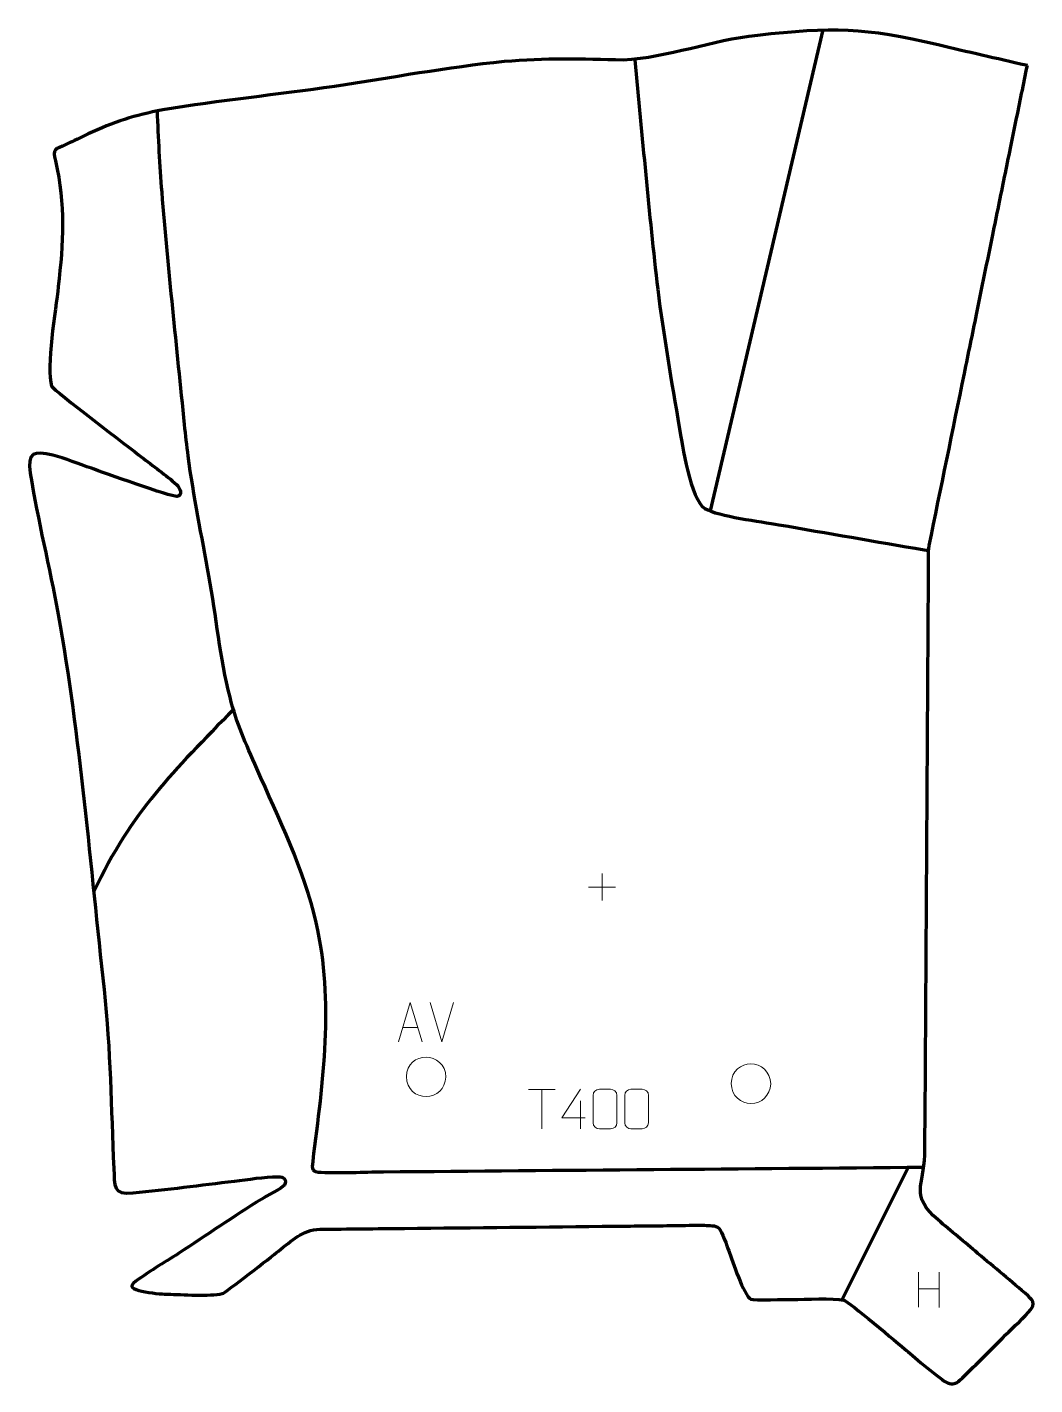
# Model space of a CAD drawing. Header units: millimetres. Extents: x 1273 to 1911, y -95 to 764.
import ezdxf

# ---------------------------------------------------------------- set-up
doc = ezdxf.new("R2010")
doc.units = ezdxf.units.MM
doc.header["$MEASUREMENT"] = 0
doc.layers.add('layer 2', color=7, linetype='Continuous')
doc.layers.add('layer 3', color=7, linetype='Continuous')

msp = doc.modelspace()

# ---------------------------------------------------------------- linework, layer by layer
at = {"layer": 'layer 2', "color": 142, "lineweight": 158}
for points in [[(1777.1469, 762.6894), (1777.1469, 762.6894), (1705.8269, 458.0978), (1705.8269, 458.0978)], [(1404.2603, 332.7409), (1366.0961, 293.3885), (1339.7142, 268.1579), (1315.74, 217.2678)], [(1831.1247, 42.5021), (1831.1247, 42.5021), (1789.356, -41.0879), (1789.356, -41.0879)]]:
    msp.add_open_spline(points, degree=3, dxfattribs=at)
for points, knots in [([(1658.0108, 743.6317), (1662.8322, 695.3019), (1666.8526, 646.6059), (1672.5784, 598.4038), (1672.5784, 598.4038), (1676.1751, 569.461), (1681.26, 539.8949), (1686.1885, 511.1119), (1686.1885, 511.1119), (1688.0159, 500.3634), (1693.3012, 465.0166), (1702.3967, 459.7123), (1702.3967, 459.7123), (1711.1385, 454.6142), (1737.7731, 451.3951), (1749.2897, 449.4011), (1749.2897, 449.4011), (1779.9307, 444.0957), (1810.572, 438.7921), (1841.2131, 433.4877), (1841.2131, 433.4877), (1841.2131, 433.4877), (1844.03, 433), (1844.03, 433)], [0, 0, 0, 0, 0.14285714, 0.14285714, 0.14285714, 0.14285714, 0.28571429, 0.28571429, 0.28571429, 0.28571429, 0.42857143, 0.42857143, 0.42857143, 0.42857143, 0.57142857, 0.57142857, 0.57142857, 0.57142857, 0.71428571, 0.71428571, 0.71428571, 0.71428571, 1, 1, 1, 1]), ([(1841.0855, 42.5878), (1727.0413, 41.6069), (1612.9971, 40.626), (1498.9529, 39.6451), (1498.9529, 39.6451), (1486.0049, 39.4794), (1472.3364, 38.8214), (1459.4728, 39.3139), (1459.4728, 39.3139), (1453.9721, 39.6242), (1453.8084, 40.9957), (1454.422, 46.6482), (1454.422, 46.6482), (1460.8276, 97.2373), (1468.0185, 147.0637), (1456.3943, 197.6266), (1456.3943, 197.6266), (1448.7842, 230.7289), (1432.5734, 264.0942), (1418.8428, 295.1591), (1418.8428, 295.1591), (1411.9738, 310.7173), (1406.0804, 323.5369), (1401.8947, 340.1841), (1401.8947, 340.1841), (1395.561, 365.3747), (1393.1187, 391.4766), (1388.5565, 417.0113), (1388.5565, 417.0113), (1383.9587, 442.3455), (1378.7976, 467.4019), (1375.404, 492.9545), (1375.404, 492.9545), (1374.5349, 499.5499), (1373.7662, 506.1428), (1373.0894, 512.7607), (1373.0894, 512.7607), (1368.2113, 561.7959), (1362.8204, 610.764), (1358.8645, 659.8881), (1358.8645, 659.8881), (1357.4915, 677.0341), (1356.6255, 694.1999), (1355.9549, 711.386)], [0, 0, 0, 0, 0.08333333, 0.08333333, 0.08333333, 0.08333333, 0.16666667, 0.16666667, 0.16666667, 0.16666667, 0.25, 0.25, 0.25, 0.25, 0.33333333, 0.33333333, 0.33333333, 0.33333333, 0.41666667, 0.41666667, 0.41666667, 0.41666667, 0.5, 0.5, 0.5, 0.5, 0.58333333, 0.58333333, 0.58333333, 0.58333333, 0.66666667, 0.66666667, 0.66666667, 0.66666667, 0.75, 0.75, 0.75, 0.75, 0.83333333, 0.83333333, 0.83333333, 0.83333333, 1, 1, 1, 1])]:
    msp.add_open_spline(points, degree=3, knots=knots, dxfattribs=at)
at = {"layer": 'layer 2', "color": 142, "lineweight": 9}
for points in [[(1637.316, 228.6306), (1637.316, 228.6306), (1637.316, 211.4778), (1637.316, 211.4778)], [(1628.7396, 220.0542), (1628.7396, 220.0542), (1645.8924, 220.0542), (1645.8924, 220.0542)], [(1535.9133, 122.0209), (1535.9133, 122.0209), (1528.5915, 146.9745), (1528.5915, 146.9745)], [(1543.2352, 146.9745), (1543.2352, 146.9745), (1535.9134, 122.0209), (1535.9134, 122.0209)], [(1511.2764, 131.2776), (1511.2764, 131.2776), (1520.7721, 131.2776), (1520.7721, 131.2776)], [(1590.7295, 92.0341), (1590.7295, 92.0341), (1607.7167, 92.0341), (1607.7167, 92.0341)], [(1599.2233, 67.1041), (1599.2233, 67.1041), (1599.2233, 92.0576), (1599.2233, 92.0576)], [(1623.6899, 84.7585), (1623.6899, 84.7585), (1623.6899, 67.0938), (1623.6899, 67.0938)], [(1837.5305, -23.6537), (1837.5305, -23.6537), (1837.5305, -45.8464), (1837.5305, -45.8464)], [(1850.6462, -23.6537), (1850.6462, -23.6537), (1850.6462, -46.004), (1850.6462, -46.004)], [(1837.548, -34.2961), (1837.548, -34.2961), (1850.6462, -34.2961), (1850.6462, -34.2961)]]:
    msp.add_open_spline(points, degree=3, dxfattribs=at)
for points, knots in [([(1508.5538, 122.0282), (1508.5538, 122.0282), (1515.9248, 146.9817), (1515.9248, 146.9817), (1515.9248, 146.9817), (1515.9248, 146.9817), (1523.4947, 122.0282), (1523.4947, 122.0282)], [0, 0, 0, 0, 0.33333333, 0.33333333, 0.33333333, 0.33333333, 1, 1, 1, 1]), ([(1513.4723, 100.063), (1513.5565, 107.9682), (1519.835, 112.5468), (1525.9723, 112.4313), (1525.9723, 112.4313), (1532.1096, 112.5468), (1538.3881, 107.7094), (1538.4723, 99.8042), (1538.4723, 99.8042), (1538.0315, 92.2693), (1532.7436, 87.4709), (1525.9723, 87.4359), (1525.9723, 87.4359), (1519.835, 87.3204), (1513.5565, 92.1578), (1513.4723, 100.063)], [0, 0, 0, 0, 0.2, 0.2, 0.2, 0.2, 0.4, 0.4, 0.4, 0.4, 0.6, 0.6, 0.6, 0.6, 1, 1, 1, 1]), ([(1719.0534, 95.7413), (1719.1376, 103.6465), (1725.4161, 108.2251), (1731.5534, 108.1096), (1731.5534, 108.1096), (1737.6907, 108.2251), (1743.9692, 103.3877), (1744.0534, 95.4825), (1744.0534, 95.4825), (1743.6126, 87.9476), (1738.3247, 83.1492), (1731.5534, 83.1142), (1731.5534, 83.1142), (1725.4161, 82.9987), (1719.1376, 87.8361), (1719.0534, 95.7413)], [0, 0, 0, 0, 0.2, 0.2, 0.2, 0.2, 0.4, 0.4, 0.4, 0.4, 0.6, 0.6, 0.6, 0.6, 1, 1, 1, 1]), ([(1626.634, 73.9974), (1626.634, 73.9974), (1611.8123, 73.9974), (1611.8123, 73.9974), (1611.8123, 73.9974), (1611.8123, 73.9974), (1623.6899, 92.0679), (1623.6899, 92.0679)], [0, 0, 0, 0, 0.33333333, 0.33333333, 0.33333333, 0.33333333, 1, 1, 1, 1]), ([(1635.6424, 92.0801), (1638.0085, 92.0801), (1640.375, 92.0801), (1642.7415, 92.0801), (1642.7415, 92.0801), (1644.722, 92.1157), (1646.748, 90.6214), (1646.7751, 88.1793), (1646.7751, 88.1793), (1646.7747, 82.4219), (1646.7747, 76.6641), (1646.7751, 70.9059), (1646.7751, 70.9059), (1646.633, 68.5783), (1644.9266, 67.096), (1642.7415, 67.0852), (1642.7415, 67.0852), (1640.3691, 67.0856), (1637.9967, 67.0856), (1635.6247, 67.0852), (1635.6247, 67.0852), (1633.6662, 66.9796), (1631.6598, 68.8675), (1631.6712, 70.8885), (1631.6712, 70.8885), (1631.6716, 76.6691), (1631.6716, 82.4494), (1631.6712, 88.2292), (1631.6712, 88.2292), (1631.6755, 90.3712), (1633.4526, 92.0937), (1635.6424, 92.0801)], [0, 0, 0, 0, 0.11111111, 0.11111111, 0.11111111, 0.11111111, 0.22222222, 0.22222222, 0.22222222, 0.22222222, 0.33333333, 0.33333333, 0.33333333, 0.33333333, 0.44444444, 0.44444444, 0.44444444, 0.44444444, 0.55555556, 0.55555556, 0.55555556, 0.55555556, 0.66666667, 0.66666667, 0.66666667, 0.66666667, 0.77777778, 0.77777778, 0.77777778, 0.77777778, 1, 1, 1, 1]), ([(1655.6424, 92.0801), (1658.0085, 92.0801), (1660.375, 92.0801), (1662.7415, 92.0801), (1662.7415, 92.0801), (1664.722, 92.1157), (1666.748, 90.6214), (1666.7751, 88.1793), (1666.7751, 88.1793), (1666.7747, 82.4219), (1666.7747, 76.6641), (1666.7751, 70.9059), (1666.7751, 70.9059), (1666.633, 68.5783), (1664.9266, 67.096), (1662.7415, 67.0852), (1662.7415, 67.0852), (1660.3691, 67.0856), (1657.9967, 67.0856), (1655.6247, 67.0852), (1655.6247, 67.0852), (1653.6662, 66.9796), (1651.6598, 68.8675), (1651.6712, 70.8885), (1651.6712, 70.8885), (1651.6716, 76.6691), (1651.6716, 82.4494), (1651.6712, 88.2292), (1651.6712, 88.2292), (1651.6755, 90.3712), (1653.4526, 92.0937), (1655.6424, 92.0801)], [0, 0, 0, 0, 0.11111111, 0.11111111, 0.11111111, 0.11111111, 0.22222222, 0.22222222, 0.22222222, 0.22222222, 0.33333333, 0.33333333, 0.33333333, 0.33333333, 0.44444444, 0.44444444, 0.44444444, 0.44444444, 0.55555556, 0.55555556, 0.55555556, 0.55555556, 0.66666667, 0.66666667, 0.66666667, 0.66666667, 0.77777778, 0.77777778, 0.77777778, 0.77777778, 1, 1, 1, 1])]:
    msp.add_open_spline(points, degree=3, knots=knots, dxfattribs=at)
at = {"layer": 'layer 3', "color": 242, "lineweight": 158}
msp.add_open_spline([(1906.4794, 739.9881), (1904.0681, 728.1833), (1901.6567, 716.3785), (1899.2454, 704.5736), (1899.2454, 704.5736), (1898.1032, 698.9819), (1896.9609, 693.3901), (1895.8187, 687.7984), (1895.8187, 687.7984), (1893.3439, 675.6829), (1890.8691, 663.5674), (1888.3943, 651.4519), (1888.3943, 651.4519), (1887.1252, 645.2389), (1885.8561, 639.0258), (1884.5869, 632.8127), (1884.5869, 632.8127), (1881.1603, 616.0375), (1877.7336, 599.2622), (1874.307, 582.4869), (1874.307, 582.4869), (1873.0379, 576.2738), (1871.7687, 570.0608), (1870.4996, 563.8477), (1870.4996, 563.8477), (1869.2305, 557.6346), (1867.9614, 551.4216), (1866.6922, 545.2085), (1866.6922, 545.2085), (1859.2716, 508.8804), (1851.6867, 472.5204), (1844.4211, 436.169), (1844.4211, 436.169), (1843.6096, 432.1087), (1843.9593, 421.8603), (1843.9296, 417.1571), (1843.9296, 417.1571), (1843.1573, 294.9012), (1842.5218, 172.6353), (1841.6147, 50.3814), (1841.6147, 50.3814), (1840.7656, 31.3207), (1832.2726, 24.5794), (1849.9623, 9.4163), (1849.9623, 9.4163), (1858.2573, 2.3061), (1866.8307, -4.6938), (1875.19, -11.7917), (1875.19, -11.7917), (1885.7584, -20.7635), (1896.4795, -29.6857), (1906.9675, -38.7337), (1906.9675, -38.7337), (1911.2212, -42.4034), (1910.904, -44.8212), (1907.1837, -49.0511), (1907.1837, -49.0511), (1902.2899, -54.4963), (1895.9649, -60.1651), (1890.6496, -65.4347), (1890.6496, -65.4347), (1881.7675, -74.2693), (1872.8688, -83.5501), (1863.7529, -92.0894), (1863.7529, -92.0894), (1861.3504, -94.3399), (1859.3035, -95.0047), (1855.8985, -93.7169), (1855.8985, -93.7169), (1852.0623, -92.266), (1834.5031, -76.974), (1830.0451, -73.2989), (1830.0451, -73.2989), (1824.863, -69.0168), (1793.2566, -42.141), (1790.4013, -41.4319), (1790.4013, -41.4319), (1783.7691, -40.0398), (1765.7197, -40.9428), (1757.7274, -40.9615), (1757.7274, -40.9615), (1754.3257, -40.9826), (1732.8204, -41.3939), (1731.5417, -40.8321), (1731.5417, -40.8321), (1726.7637, -38.0638), (1719.9383, -16.666), (1717.482, -10.0912), (1717.482, -10.0912), (1716.4096, -7.2209), (1713.2434, 2.1888), (1711.242, 4.061), (1711.242, 4.061), (1709.044, 6.1172), (1705.2371, 5.8599), (1702.2467, 5.9642), (1702.2467, 5.9642), (1695.8162, 6.1882), (1689.3039, 5.8828), (1682.8648, 5.8012), (1682.8648, 5.8012), (1676.8284, 5.7387), (1670.792, 5.6761), (1664.7556, 5.6136), (1664.7556, 5.6136), (1658.4015, 5.5478), (1652.0474, 5.482), (1645.6934, 5.4161), (1645.6934, 5.4161), (1601.2147, 4.9553), (1556.736, 4.4945), (1512.2573, 4.0338), (1512.2573, 4.0338), (1494.4665, 3.8502), (1476.674, 3.705), (1458.8837, 3.4813), (1458.8837, 3.4813), (1447.368, 3.0746), (1441.0869, -3.7767), (1432.4878, -10.3713), (1432.4878, -10.3713), (1427.819, -13.9685), (1399.341, -36.5538), (1397.0171, -37.2599), (1397.0171, -37.2599), (1389.1989, -39.106), (1371.3408, -37.798), (1362.3388, -37.6375), (1362.3388, -37.6375), (1359.9305, -37.5946), (1334.3319, -36.1704), (1340.7822, -30.6925), (1340.7822, -30.6925), (1349.0627, -23.9824), (1360.3372, -17.7147), (1369.4811, -11.7268), (1369.4811, -11.7268), (1386.7949, -0.3811), (1404.3589, 11.7286), (1421.9149, 22.5633), (1421.9149, 22.5633), (1424.308, 24.0401), (1435.4347, 29.8303), (1436.2796, 31.4364), (1436.2796, 31.4364), (1438.0497, 34.8009), (1435.7986, 36.7947), (1432.2812, 36.7583), (1432.2812, 36.7583), (1423.5242, 36.6678), (1413.4025, 35.0042), (1404.6168, 33.936), (1404.6168, 33.936), (1383.4032, 31.4645), (1361.7926, 28.5377), (1340.5905, 26.4708), (1340.5905, 26.4708), (1327.5591, 25.2005), (1328.9142, 30.8608), (1328.3484, 41.9063), (1328.3484, 41.9063), (1326.4947, 80.1021), (1326.3911, 116.9486), (1322.1344, 155.1406), (1322.1344, 155.1406), (1313.5165, 233.9355), (1307.0543, 314.6777), (1293.141, 392.6522), (1293.141, 392.6522), (1287.6872, 422.4918), (1280.2919, 452.1343), (1275.4315, 482.0269), (1275.4315, 482.0269), (1273.4998, 495.0783), (1277.5672, 496.4813), (1289.8222, 493.3965), (1289.8222, 493.3965), (1297.4122, 491.486), (1306.4331, 487.7595), (1314.1338, 485.1044), (1314.1338, 485.1044), (1321.2241, 482.6382), (1364.894, 466.7491), (1368.2525, 467.3379), (1368.2525, 467.3379), (1372.3284, 468.0526), (1370.211, 472.8381), (1368.0946, 474.8045), (1368.0946, 474.8045), (1361.542, 480.7815), (1352.88, 486.7284), (1345.7173, 492.3153), (1345.7173, 492.3153), (1338.7408, 497.7053), (1290.3603, 534.4045), (1288.9853, 537.1049), (1288.9853, 537.1049), (1285.2057, 548.5156), (1291.5993, 585.8102), (1293.1928, 599.9716), (1293.1928, 599.9716), (1296.2692, 627.8678), (1297.96, 652.0036), (1291.3779, 679.66), (1291.3779, 679.66), (1289.4752, 687.6549), (1290.8529, 686.7192), (1298.4408, 690.2332), (1298.4408, 690.2332), (1303.0122, 692.3502), (1307.5282, 694.5996), (1312.0889, 696.7463), (1312.0889, 696.7463), (1328.0352, 704.1223), (1341.923, 708.8343), (1359.2835, 711.9135), (1359.2835, 711.9135), (1395.2358, 718.0171), (1431.871, 721.5619), (1468.0415, 726.8869), (1468.0415, 726.8869), (1503.4515, 732.1521), (1539.7971, 738.9636), (1575.3148, 742.5102), (1575.3148, 742.5102), (1601.2714, 744.8417), (1624.7046, 744.2282), (1650.609, 743.4176), (1650.609, 743.4176), (1679.6185, 745.065), (1706.6191, 755.985), (1735.6568, 759.1639), (1735.6568, 759.1639), (1783.0075, 764.3475), (1803.2725, 764.1265), (1849.9455, 753.1006), (1849.9455, 753.1006), (1868.4554, 748.6935), (1887.0077, 744.4653), (1905.551, 740.2016), (1905.551, 740.2016), (1905.551, 740.2016), (1906.4794, 739.9881), (1906.4794, 739.9881)], degree=3, knots=[0, 0, 0, 0, 0.01612903, 0.01612903, 0.01612903, 0.01612903, 0.03225806, 0.03225806, 0.03225806, 0.03225806, 0.0483871, 0.0483871, 0.0483871, 0.0483871, 0.06451613, 0.06451613, 0.06451613, 0.06451613, 0.08064516, 0.08064516, 0.08064516, 0.08064516, 0.09677419, 0.09677419, 0.09677419, 0.09677419, 0.11290323, 0.11290323, 0.11290323, 0.11290323, 0.12903226, 0.12903226, 0.12903226, 0.12903226, 0.14516129, 0.14516129, 0.14516129, 0.14516129, 0.16129032, 0.16129032, 0.16129032, 0.16129032, 0.17741935, 0.17741935, 0.17741935, 0.17741935, 0.19354839, 0.19354839, 0.19354839, 0.19354839, 0.20967742, 0.20967742, 0.20967742, 0.20967742, 0.22580645, 0.22580645, 0.22580645, 0.22580645, 0.24193548, 0.24193548, 0.24193548, 0.24193548, 0.25806452, 0.25806452, 0.25806452, 0.25806452, 0.27419355, 0.27419355, 0.27419355, 0.27419355, 0.29032258, 0.29032258, 0.29032258, 0.29032258, 0.30645161, 0.30645161, 0.30645161, 0.30645161, 0.32258065, 0.32258065, 0.32258065, 0.32258065, 0.33870968, 0.33870968, 0.33870968, 0.33870968, 0.35483871, 0.35483871, 0.35483871, 0.35483871, 0.37096774, 0.37096774, 0.37096774, 0.37096774, 0.38709677, 0.38709677, 0.38709677, 0.38709677, 0.40322581, 0.40322581, 0.40322581, 0.40322581, 0.41935484, 0.41935484, 0.41935484, 0.41935484, 0.43548387, 0.43548387, 0.43548387, 0.43548387, 0.4516129, 0.4516129, 0.4516129, 0.4516129, 0.46774194, 0.46774194, 0.46774194, 0.46774194, 0.48387097, 0.48387097, 0.48387097, 0.48387097, 0.5, 0.5, 0.5, 0.5, 0.51612903, 0.51612903, 0.51612903, 0.51612903, 0.53225806, 0.53225806, 0.53225806, 0.53225806, 0.5483871, 0.5483871, 0.5483871, 0.5483871, 0.56451613, 0.56451613, 0.56451613, 0.56451613, 0.58064516, 0.58064516, 0.58064516, 0.58064516, 0.59677419, 0.59677419, 0.59677419, 0.59677419, 0.61290323, 0.61290323, 0.61290323, 0.61290323, 0.62903226, 0.62903226, 0.62903226, 0.62903226, 0.64516129, 0.64516129, 0.64516129, 0.64516129, 0.66129032, 0.66129032, 0.66129032, 0.66129032, 0.67741935, 0.67741935, 0.67741935, 0.67741935, 0.69354839, 0.69354839, 0.69354839, 0.69354839, 0.70967742, 0.70967742, 0.70967742, 0.70967742, 0.72580645, 0.72580645, 0.72580645, 0.72580645, 0.74193548, 0.74193548, 0.74193548, 0.74193548, 0.75806452, 0.75806452, 0.75806452, 0.75806452, 0.77419355, 0.77419355, 0.77419355, 0.77419355, 0.79032258, 0.79032258, 0.79032258, 0.79032258, 0.80645161, 0.80645161, 0.80645161, 0.80645161, 0.82258065, 0.82258065, 0.82258065, 0.82258065, 0.83870968, 0.83870968, 0.83870968, 0.83870968, 0.85483871, 0.85483871, 0.85483871, 0.85483871, 0.87096774, 0.87096774, 0.87096774, 0.87096774, 0.88709677, 0.88709677, 0.88709677, 0.88709677, 0.90322581, 0.90322581, 0.90322581, 0.90322581, 0.91935484, 0.91935484, 0.91935484, 0.91935484, 0.93548387, 0.93548387, 0.93548387, 0.93548387, 0.9516129, 0.9516129, 0.9516129, 0.9516129, 0.96774194, 0.96774194, 0.96774194, 0.96774194, 1, 1, 1, 1], dxfattribs=at)

doc.saveas('drawing.dxf')
